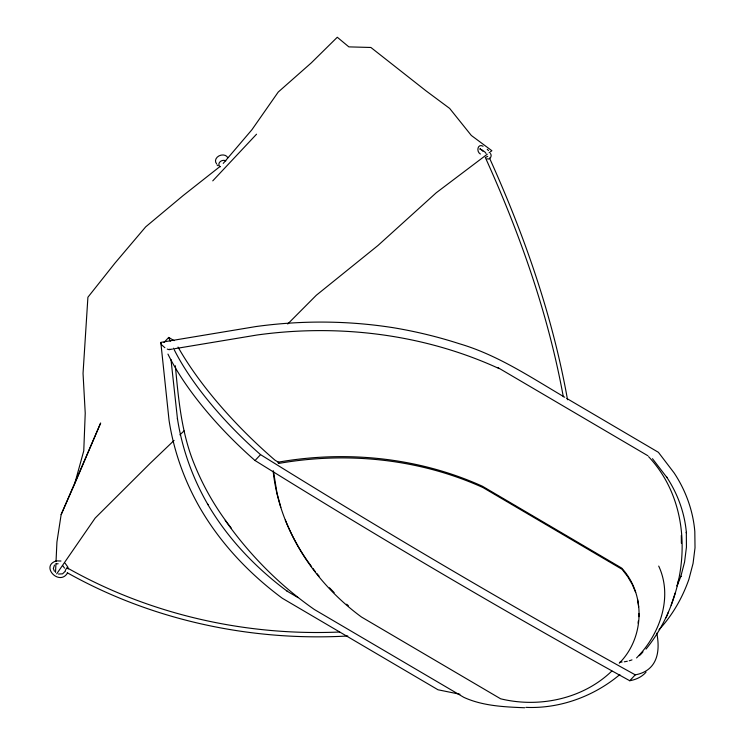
<?xml version="1.0" encoding="UTF-8"?>
<svg xmlns="http://www.w3.org/2000/svg" width="745" height="745" viewBox="0 0 745 745"><rect width="100%" height="100%" fill="white"/><g stroke="black" fill="none" stroke-linecap="round" stroke-linejoin="round"><path stroke-width="1.12" d="M55.53 572.402L55.94 563.397M56.043 561.153L56.927 542.025L61.155 514.553L100.659 423.011L75.105 482.9M638.055 623.174L638.325 621.013M646.008 649.1C689.423 596.028 697.767 509.058 648.588 456.657M675.231 592.936L671.143 605.229M676.982 586.064L678.751 579.368M677.242 585.449L680.949 576.183L680.753 576.751L684.571 562.047L686.434 547.184L686.322 532.321L686.406 532.992C684.72 512.979 677.68 493.684 666.598 476.968L666.952 477.554L652.49 458.697M666.151 617.717L668.395 612.167M61.155 514.553L74.649 483.971L83.766 450.818L85.228 413.168L83.04 373.366L87.91 297.227L114.954 263.134L145.703 226.843L183.074 195.628L219.915 166.582M56.676 573.883L95.164 518.082L149.922 463.558L174.079 440.435M459.954 694.256L437.995 689.777L282.318 598.263C249.715 574.069 221.135 544.12 200.591 508.975L200.228 508.388C184.592 481.251 173.808 451.349 169.059 420.366L160.808 342.374L255.889 326.561C301.613 320.257 348.232 320.546 393.816 327.791C415.98 331.516 437.855 336.787 459.237 343.696C497.53 354.89 530.701 377.259 564.757 397.262M169.86 349.209L169.068 349.638L167.243 349.088M67.423 573.147C59.302 586.315 40.044 566.2 56.201 560.92M54.497 565.036L53.333 568.463L54.441 571.303M64.545 571.918L62.571 573.836L58.455 574.041M223.23 163.397L251.912 129.742L278.239 92.045L311.27 62.906L337.289 37.25L348.865 46.879L370.889 47.475L426.103 90.918L449.654 108.416L471.334 135.469L491.886 150.732L489.102 152.827M619.253 663.208C644.472 638.055 645.99 594.361 621.665 568.062L482.499 486.28C418.886 457.495 346.444 450.101 277.894 462.235M659.083 629.646C672.437 615.277 682.355 597.918 688.855 579.442L693.064 563.416L695.02 547.798L694.815 531.53C693.055 510.586 685.698 490.387 674.104 472.898L658.403 452.317L566.759 398.435M212.753 180.867L256.531 134.212M163.965 342.486L168.705 337.438L174.144 340.642M167.942 354.089A161.87 55.661 43.2 0 0 255.032 460.522L260.554 454.636A4590.737 1578.664 43.2 0 0 635.261 674.84A193.719 66.612 43.2 0 0 656.801 633.185M636.565 657.928C659.67 634.628 673.275 597.322 658.71 566.079M255.032 460.522A4590.737 1578.664 43.2 0 0 629.739 680.725L635.261 674.84M66.836 567.979L66.054 569.012A2.85 0.857 -61.8 0 0 65.355 570.484L65.215 571.648M480.506 148.525L479.808 149.112L480.292 148.907C478.97 148.953 485.191 151.114 486.029 153.423M611.841 671.031C583.018 698.95 539.119 708.197 500.631 698.801L361.465 617.018C314.437 582.525 279.291 529.667 273.136 470.97M287.719 323.991L316.336 295.234L377.966 245.505L436.225 192.787L487.249 154.234M179.917 434.856L184.08 430.871M619.859 674.551C593.942 696.324 559.84 708.905 525.877 707.359M485.386 157.484L487.77 156.357M169.068 349.638L172.495 349.07M174.777 348.688L256.913 335.026C338.658 323.647 423.905 334.039 499.131 368.598M278.332 463.502C346.881 451.368 419.323 458.762 482.937 487.537L622.103 569.329L627.663 576.565L632.198 584.276L635.662 592.359M56.434 560.883L60.96 561.032M56.564 563.89L58.138 563.751M339.673 632.011C245.291 636.156 149.503 614.476 67.171 567.848M347.794 635.997C250.869 641.473 152.045 620.389 67.227 572.728M524.694 707.75C504.291 706.94 482.667 705.99 463.837 697.348L314.418 609.54C279.738 585.402 249.566 554.867 225.204 520.355M486.979 158.853C490.042 160.082 492.361 155.919 490.508 153.526M483.077 146.225C477.638 143.152 476.027 151.617 480.367 154.019M497.809 367.546L647.889 455.744M279.049 462.589L275.045 460.233A185.98 63.958 43.2 0 1 178.036 347.077M298.075 597.63L287.086 591.176L287.589 591.502C255.656 567.802 227.691 538.458 207.566 504.039L207.93 504.635C192.62 478.076 182.069 448.816 177.422 418.504L177.506 419.193L170.987 359.537M164.868 347.692L161.684 344.888L160.566 342.709M216.963 164.859L218.052 165.735M346.658 604.186L348.353 605.713M329.458 587.777L334.16 592.62M487.23 149.261L488.515 150.611M65.104 563.22L67.721 566.88L68.233 568.957M62.655 565.548L64.517 568.118M316.942 573.613L319.093 576.146M481.885 149.969L482.862 151.207M311.615 566.628C300.756 552.39 292.115 536.54 285.307 520.001M312.909 568.398L315.507 571.918M231.136 527.926C216.115 508.686 203.739 487.444 194.575 464.824C181.51 433.404 178.483 399.283 175.345 365.758M489.512 158.07C524.378 235.346 552.65 316.113 567.532 399.73M485.34 157.512C519.982 234.032 548.227 313.98 563.304 396.778M280.828 507.373L277.01 493.246L273.452 471.11M637.58 599.474L638.642 606.961M681.303 535.432L681.368 543.226M638.837 613.442L638.865 616.692M220.306 166.778A4.302 3.371 -19.2 0 1 219.896 161.963A4.302 3.371 -19.2 0 1 225.837 160.883M646.045 672.111A193.719 66.612 43.2 0 1 629.739 680.725M642.982 651.773A189.416 65.141 43.2 0 1 639.312 655.665M631.984 659.874A189.416 65.141 43.2 0 1 629.246 660.768M627.309 661.243A189.416 65.141 43.2 0 1 624.254 661.784M622.103 662.026A189.416 65.141 43.2 0 1 619.877 662.165M260.554 454.636A161.87 55.661 43.2 0 1 173.464 348.194M170.288 341.275A161.87 55.661 43.2 0 1 168.705 337.438M216.562 163.714A6.444 5.057 -19.2 0 1 218.983 155.891A6.444 5.057 -19.2 0 1 227.765 157.744"/></g></svg>
